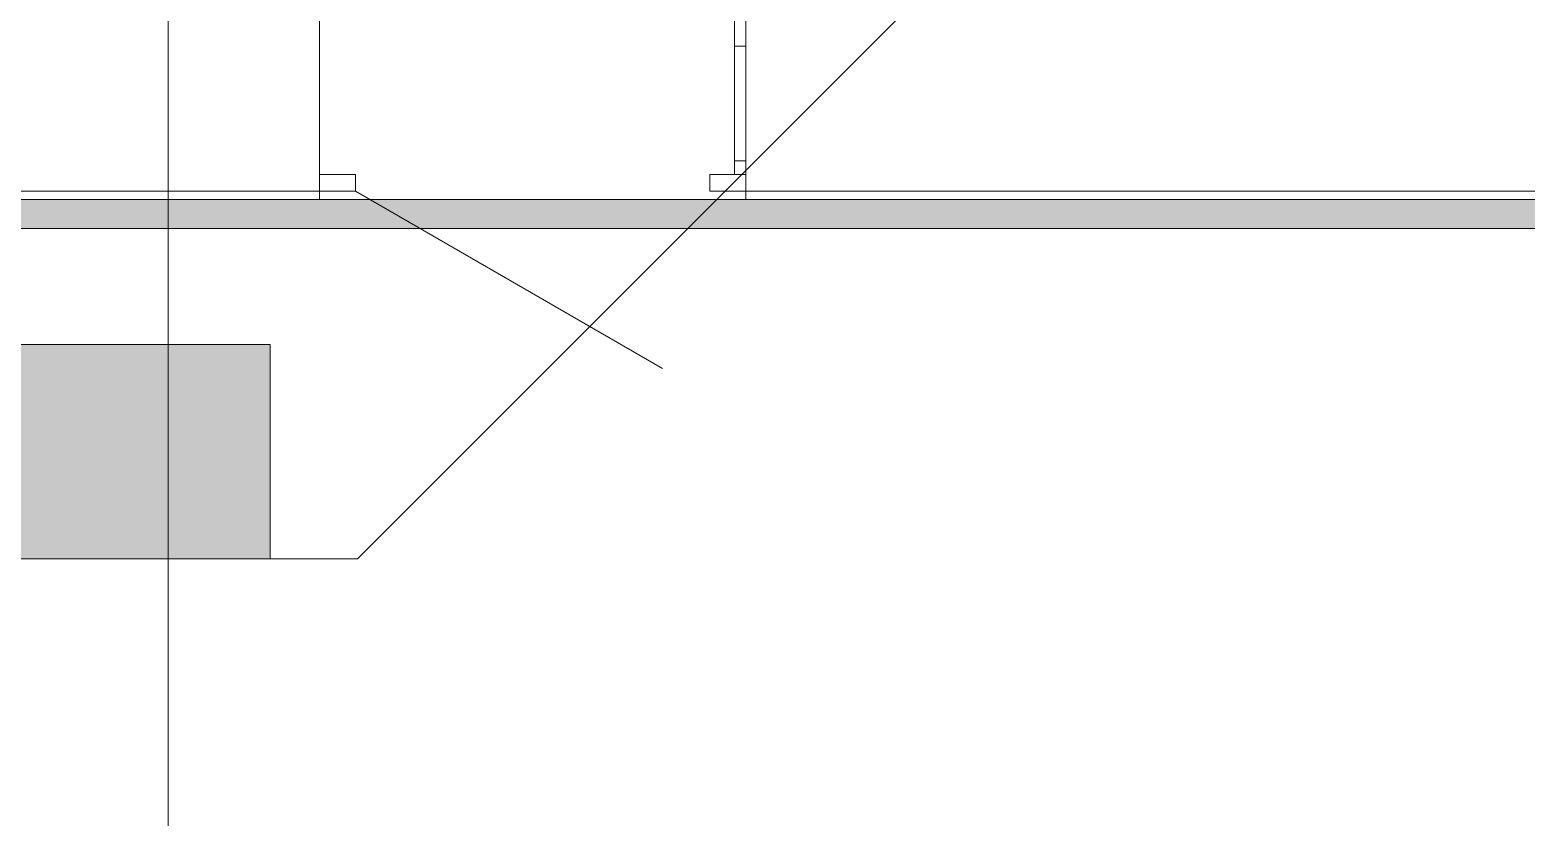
# Model space of a CAD drawing. Header units: millimetres. Extents: x 0 to 1189, y 0 to 841.
# Drawn here: x 684.83 to 720.97, y 394.91 to 413.92 of the extents above; entities that cross this region are included whole.
import ezdxf

# ---------------------------------------------------------------- set-up
doc = ezdxf.new("R2010")
doc.units = ezdxf.units.MM

msp = doc.modelspace()

# ---------------------------------------------------------------- hatches: boundary and pattern name
at = {"true_color": 0xf1d696}
h = msp.add_hatch(color=41, dxfattribs=at)
h.dxf.hatch_style = 2
h.paths.add_polyline_path([(682.526043, 409.128396), (682.526043, 409.828397), (768.311174, 409.828397), (768.311174, 409.128396)])
at = {"true_color": 0xffffff}
h = msp.add_hatch(color=7, dxfattribs=at)
h.dxf.hatch_style = 2
h.paths.add_polyline_path([(666.137018, 406.322391), (690.636055, 406.322391), (690.636055, 401.146384), (666.137018, 401.146384)])
at = {"true_color": 0x0077b0}
h = msp.add_hatch(color=144, dxfattribs=at)
h.dxf.hatch_style = 2
h.paths.add_polyline_path([(687.299903, 406.339196), (687.376316, 406.313633), (687.401878, 406.237221), (687.401878, 404.419864), (687.376316, 404.345106), (687.299903, 404.321197), (687.223767, 404.345106), (687.19848, 404.419864), (687.19848, 405.907043), (686.789478, 405.289131), (686.744416, 405.244758), (686.693567, 405.230151), (686.644715, 405.244758), (686.600411, 405.289131), (686.190858, 405.907043), (686.190858, 404.419864), (686.165571, 404.345106), (686.089435, 404.321197), (686.013298, 404.345106), (685.988011, 404.419864), (685.988011, 406.237221), (686.013298, 406.313633), (686.089435, 406.339196), (686.138424, 406.326449), (686.177078, 406.288484), (686.693567, 405.512373), (687.215567, 406.293996), (687.251534, 406.328171)])
h = msp.add_hatch(color=144, dxfattribs=at)
h.dxf.hatch_style = 2
h.paths.add_polyline_path([(689.221099, 404.823354), (689.223855, 404.852017), (689.627345, 406.265884), (689.662829, 406.320523), (689.726012, 406.339196), (689.802149, 406.313633), (689.827436, 406.237221), (689.821924, 406.209109), (689.454814, 404.925329), (689.926654, 404.925329), (689.926654, 405.230151), (689.951941, 405.304909), (690.028078, 405.328818), (690.104215, 405.304909), (690.129502, 405.230151), (690.129502, 404.925329), (690.3329, 404.925329), (690.406625, 404.899766), (690.431568, 404.823354), (690.406625, 404.747217), (690.3329, 404.72193), (690.129502, 404.72193), (690.129502, 404.419864), (690.104215, 404.345106), (690.028078, 404.321197), (689.951941, 404.345106), (689.926654, 404.419864), (689.926654, 404.72193), (689.322523, 404.72193), (689.246386, 404.747217)])
h = msp.add_hatch(color=144, dxfattribs=at)
h.dxf.hatch_style = 2
h.paths.add_polyline_path([(688.714841, 404.823354), (687.907861, 404.823354), (687.831725, 404.848916), (687.806438, 404.925329), (687.831725, 405.001465), (687.907861, 405.026752), (688.714841, 405.026752), (688.790977, 405.001465), (688.816264, 404.925329), (688.790977, 404.848916)])
h = msp.add_hatch(color=144, dxfattribs=at)
h.paths.add_polyline_path([(684.978665, 402.237487), (684.978665, 402.641528), (684.9877, 402.743167), (685.014976, 402.836589), (685.060753, 402.922053), (685.125288, 402.999818), (685.203053, 403.064353), (685.288517, 403.11013), (685.381939, 403.137406), (685.483578, 403.146441), (685.678639, 403.110474), (685.841868, 403.002574), (685.906403, 402.924766), (685.95218, 402.839001), (685.979457, 402.74476), (685.988491, 402.641528), (685.988491, 402.237487), (685.979026, 402.137442), (685.950802, 402.044837), (685.904078, 401.959675), (685.839112, 401.881953), (685.762553, 401.817418), (685.677261, 401.771641), (685.584011, 401.744365), (685.483578, 401.73533), (685.381939, 401.744365), (685.288517, 401.771641), (685.203053, 401.817418), (685.125288, 401.881953), (685.060753, 401.959675), (685.014976, 402.044837), (684.9877, 402.137442)])
h.paths.add_polyline_path([(685.785644, 402.240243), (685.785644, 402.644284), (685.764147, 402.759764), (685.698001, 402.858707), (685.600505, 402.92437), (685.483578, 402.945799), (685.366652, 402.92437), (685.269155, 402.858707), (685.20301, 402.759764), (685.181512, 402.644284), (685.181512, 402.240243), (685.20301, 402.122697), (685.269155, 402.02582), (685.366652, 401.958779), (685.483578, 401.935972), (685.600505, 401.958779), (685.698001, 402.02582), (685.764147, 402.12373)])
h = msp.add_hatch(color=144, dxfattribs=at)
h.dxf.hatch_style = 2
h.paths.add_polyline_path([(686.897881, 403.146441), (687.301371, 403.146441), (687.377507, 403.121499), (687.402794, 403.047774), (687.402794, 401.833998), (687.377507, 401.759239), (687.301371, 401.73533), (687.225234, 401.759239), (687.199947, 401.833998), (687.199947, 402.943043), (686.968437, 402.943043), (686.587547, 401.803129), (686.553578, 401.75228), (686.494392, 401.73533), (686.418255, 401.760617), (686.392968, 401.836754), (686.39848, 401.868173), (686.796458, 403.064861), (686.836627, 403.126735)])
h = msp.add_hatch(color=144, dxfattribs=at)
h.dxf.hatch_style = 2
h.paths.add_polyline_path([(688.010118, 402.483329), (688.645118, 403.118329), (688.676262, 403.139827), (688.715674, 403.146441), (688.79181, 403.121499), (688.817097, 403.047774), (688.786229, 402.977218), (688.343052, 402.531285), (688.797805, 401.893529), (688.817097, 401.833998), (688.79181, 401.759239), (688.715674, 401.73533), (688.667098, 401.74601), (688.631338, 401.777774), (688.196429, 402.387418), (688.010118, 402.198351), (688.010118, 401.833998), (687.984831, 401.759239), (687.908695, 401.73533), (687.832558, 401.759239), (687.807271, 401.833998), (687.807271, 403.047774), (687.832558, 403.121499), (687.908695, 403.146441), (687.984831, 403.121499), (688.010118, 403.047774)])
h = msp.add_hatch(color=144, dxfattribs=at)
h.paths.add_polyline_path([(690.028553, 402.943043), (689.625063, 402.943043), (689.546515, 402.92878), (689.481196, 402.886819), (689.438959, 402.821086), (689.424421, 402.742952), (689.424421, 402.13882), (689.439304, 402.061718), (689.483952, 401.994952), (689.548927, 401.95058), (689.625063, 401.935972), (689.827911, 401.935972), (689.905081, 401.95058), (689.969022, 401.994952), (690.01367, 402.060685), (690.028553, 402.13882)])
h.paths.add_polyline_path([(690.432043, 401.833998), (690.4071, 401.759239), (690.333375, 401.73533), (690.203771, 401.760961), (690.101865, 401.83951), (689.97667, 401.760961), (689.827911, 401.73533), (689.625063, 401.73533), (689.468725, 401.763649), (689.340085, 401.851085), (689.251064, 401.981103), (689.221574, 402.13882), (689.221574, 402.742952), (689.251064, 402.899634), (689.340085, 403.030686), (689.468725, 403.117089), (689.625063, 403.146441), (690.129977, 403.146441), (690.206113, 403.121499), (690.2314, 403.047774), (690.2314, 402.037396), (690.256963, 401.961259), (690.333375, 401.935972), (690.4071, 401.91041)])

# ---------------------------------------------------------------- linework, layer by layer
at = {"color": 7, "lineweight": 0}
for points in [[(688.173051, 234.186128), (688.173051, 486.529514)], [(691.823057, 410.428398), (691.823057, 414.428404)], [(701.848072, 414.428404), (701.848072, 410.428398)], [(702.123073, 414.428404), (702.123073, 410.428398)], [(701.848072, 413.528402), (702.123073, 413.528402)], [(702.123073, 410.759398), (701.848072, 410.759398)], [(692.693058, 410.428398), (691.823057, 410.428398)], [(691.823057, 410.428398), (691.823057, 410.028397)], [(692.693058, 410.028397), (692.693058, 410.428398)], [(702.123073, 410.428398), (701.253071, 410.428398)], [(701.253071, 410.428398), (701.253071, 410.028397)], [(702.123073, 410.028397), (702.123073, 410.428398)], [(768.311174, 409.828397), (682.526043, 409.828397)], [(682.748043, 410.028397), (691.823057, 410.028397)], [(682.748043, 409.828397), (691.823057, 409.828397)], [(691.823057, 409.828397), (691.823057, 410.028397)], [(691.823057, 410.028397), (692.693058, 410.028397)], [(692.693058, 410.028397), (700.10607, 405.748391)], [(701.253071, 410.028397), (702.123073, 410.028397)], [(702.123073, 410.028397), (702.123073, 409.828397)], [(702.123073, 410.028397), (727.398111, 410.028397)], [(702.123073, 409.828397), (732.098118, 409.828397)], [(681.826042, 409.128396), (768.311174, 409.128396)]]:
    msp.add_lwpolyline(points, dxfattribs=at)
at = {"color": 144, "lineweight": 0, "true_color": 0x0077b0}
for points in [[(716.102094, 424.504419), (692.743058, 401.146384)], [(666.137018, 406.322391), (690.636055, 406.322391)], [(690.636055, 406.322391), (690.636055, 401.146384)], [(690.636055, 401.146384), (666.137018, 401.146384)], [(692.743058, 401.146384), (690.636055, 401.146384)]]:
    msp.add_lwpolyline(points, dxfattribs=at)

doc.saveas('drawing.dxf')
